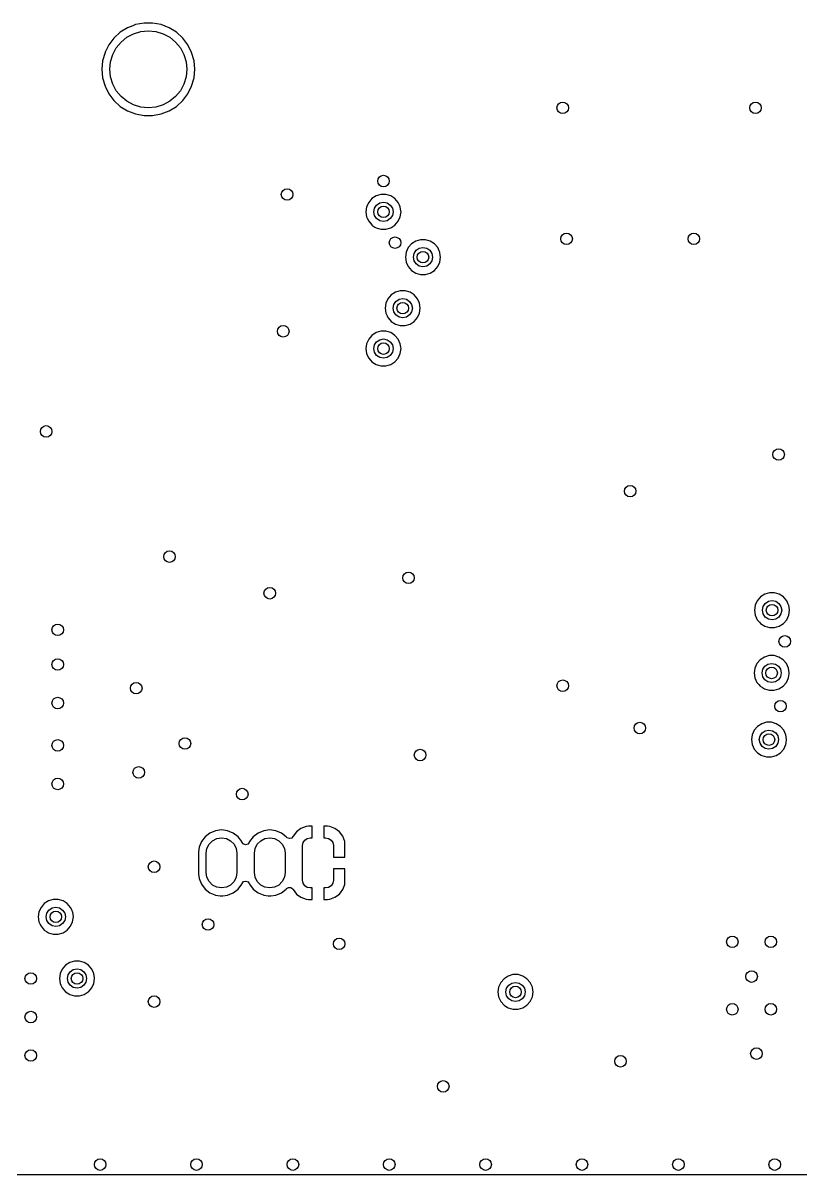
# Model space of a CAD drawing. Extents: x 100.3 to 185, y -144.7 to -85.3.
# Drawn here: x 144 to 164.18, y -144.7 to -114.8 of the extents above; entities that cross this region are included whole.
import ezdxf

# ---------------------------------------------------------------- set-up
doc = ezdxf.new("R2010")
doc.units = 0
doc.layers.add('BLACK', color=7, linetype='CONTINUOUS')

msp = doc.modelspace()

# ---------------------------------------------------------------- linework, layer by layer
at = {"layer": 'BLACK', "linetype": 'CONTINUOUS'}
for p, q in [((147.139, -114.799), (146.92, -114.84)), ((147.361, -114.799), (147.139, -114.799)), ((147.58, -114.84), (147.361, -114.799)), ((146.523, -115.038), (146.359, -115.188)), ((146.713, -114.921), (146.523, -115.038)), ((146.523, -115.038), (146.523, -115.038)), ((146.694, -115.169), (146.867, -115.076)), ((146.844, -114.87), (146.713, -114.921)), ((146.92, -114.84), (146.844, -114.87)), ((146.867, -115.076), (147.055, -115.019)), ((147.055, -115.019), (147.25, -115)), ((147.25, -115), (147.445, -115.019)), ((147.445, -115.019), (147.633, -115.076)), ((147.787, -114.921), (147.58, -114.84)), ((147.58, -114.84), (147.58, -114.84)), ((147.58, -114.84), (147.58, -114.84)), ((147.633, -115.076), (147.806, -115.169)), ((147.977, -115.038), (147.787, -114.921)), ((148.141, -115.188), (147.977, -115.038)), ((146.225, -115.365), (146.129, -115.559)), ((146.359, -115.188), (146.225, -115.365)), ((146.225, -115.365), (146.225, -115.365)), ((146.419, -115.444), (146.543, -115.293)), ((146.543, -115.293), (146.694, -115.169)), ((147.806, -115.169), (147.957, -115.293)), ((147.957, -115.293), (148.081, -115.444)), ((148.275, -115.365), (148.141, -115.188)), ((148.374, -115.564), (148.275, -115.365)), ((146.126, -115.564), (146.065, -115.778)), ((146.129, -115.559), (146.126, -115.564)), ((146.269, -115.805), (146.326, -115.617)), ((146.326, -115.617), (146.419, -115.444)), ((148.081, -115.444), (148.174, -115.617)), ((148.174, -115.617), (148.231, -115.805)), ((148.435, -115.778), (148.374, -115.564)), ((146.065, -115.778), (146.044, -116)), ((146.044, -116), (146.065, -116.222)), ((146.25, -116), (146.269, -115.805)), ((146.269, -116.195), (146.25, -116)), ((148.231, -115.805), (148.25, -116)), ((148.25, -116), (148.231, -116.195)), ((148.456, -116), (148.435, -115.778)), ((148.435, -116.222), (148.456, -116)), ((146.065, -116.222), (146.126, -116.436)), ((146.326, -116.383), (146.269, -116.195)), ((148.231, -116.195), (148.174, -116.383)), ((148.374, -116.436), (148.435, -116.222)), ((146.126, -116.436), (146.225, -116.635)), ((146.419, -116.556), (146.326, -116.383)), ((146.543, -116.707), (146.419, -116.556)), ((148.081, -116.556), (147.957, -116.707)), ((148.174, -116.383), (148.081, -116.556)), ((148.275, -116.635), (148.374, -116.436)), ((146.225, -116.635), (146.359, -116.812)), ((146.359, -116.812), (146.523, -116.962)), ((146.694, -116.831), (146.543, -116.707)), ((146.867, -116.924), (146.694, -116.831)), ((147.806, -116.831), (147.633, -116.924)), ((147.957, -116.707), (147.806, -116.831)), ((147.977, -116.962), (148.141, -116.812)), ((148.141, -116.812), (148.275, -116.635)), ((146.523, -116.962), (146.713, -117.079)), ((146.713, -117.079), (146.92, -117.16)), ((147.055, -116.981), (146.867, -116.924)), ((146.92, -117.16), (147.139, -117.2)), ((147.25, -117), (147.055, -116.981)), ((147.139, -117.2), (147.361, -117.2)), ((147.445, -116.981), (147.25, -117)), ((147.361, -117.2), (147.58, -117.16)), ((147.633, -116.924), (147.445, -116.981)), ((147.58, -117.16), (147.787, -117.079)), ((147.787, -117.079), (147.977, -116.962)), ((153.161, -119.286), (153.052, -119.356)), ((153.285, -119.249), (153.161, -119.286)), ((153.161, -119.286), (153.161, -119.286)), ((153.415, -119.249), (153.285, -119.249)), ((153.285, -119.249), (153.285, -119.249)), ((153.539, -119.286), (153.415, -119.249)), ((153.415, -119.249), (153.415, -119.249)), ((153.648, -119.356), (153.539, -119.286)), ((153.539, -119.286), (153.539, -119.286)), ((153.539, -119.286), (153.539, -119.286)), ((153.539, -119.286), (153.539, -119.286)), ((152.913, -119.572), (152.895, -119.7)), ((152.967, -119.454), (152.913, -119.572)), ((153.052, -119.356), (152.967, -119.454)), ((153.119, -119.604), (153.173, -119.523)), ((153.173, -119.523), (153.254, -119.469)), ((153.254, -119.469), (153.35, -119.45)), ((153.35, -119.45), (153.446, -119.469)), ((153.446, -119.469), (153.527, -119.523)), ((153.527, -119.523), (153.581, -119.604)), ((153.733, -119.454), (153.648, -119.356)), ((153.648, -119.356), (153.648, -119.356)), ((153.648, -119.356), (153.648, -119.356)), ((153.765, -119.524), (153.733, -119.454)), ((153.787, -119.572), (153.765, -119.524)), ((153.802, -119.68), (153.787, -119.572)), ((152.895, -119.7), (152.895, -119.7)), ((152.895, -119.7), (152.913, -119.828)), ((152.913, -119.828), (152.93, -119.864)), ((152.93, -119.864), (152.967, -119.946)), ((153.1, -119.7), (153.119, -119.604)), ((153.119, -119.796), (153.1, -119.7)), ((153.173, -119.877), (153.119, -119.796)), ((153.254, -119.931), (153.173, -119.877)), ((153.527, -119.877), (153.446, -119.931)), ((153.581, -119.796), (153.527, -119.877)), ((153.581, -119.604), (153.6, -119.7)), ((153.6, -119.7), (153.581, -119.796)), ((153.733, -119.946), (153.787, -119.828)), ((153.787, -119.828), (153.805, -119.7)), ((153.805, -119.7), (153.802, -119.68)), ((152.967, -119.946), (153.048, -120.04)), ((153.048, -120.04), (153.052, -120.044)), ((153.052, -120.044), (153.13, -120.094)), ((153.13, -120.094), (153.161, -120.114)), ((153.161, -120.114), (153.285, -120.15)), ((153.35, -119.95), (153.254, -119.931)), ((153.285, -120.15), (153.285, -120.15)), ((153.285, -120.15), (153.415, -120.15)), ((153.446, -119.931), (153.35, -119.95)), ((153.415, -120.15), (153.539, -120.114)), ((153.415, -120.15), (153.415, -120.15)), ((153.539, -120.114), (153.648, -120.044)), ((153.648, -120.044), (153.733, -119.946)), ((154.186, -120.461), (154.077, -120.531)), ((154.31, -120.424), (154.186, -120.461)), ((154.186, -120.461), (154.186, -120.461)), ((154.44, -120.424), (154.31, -120.424)), ((154.31, -120.424), (154.31, -120.424)), ((154.564, -120.461), (154.44, -120.424)), ((154.44, -120.424), (154.44, -120.424)), ((154.673, -120.531), (154.564, -120.461)), ((154.564, -120.461), (154.564, -120.461)), ((154.564, -120.461), (154.564, -120.461)), ((154.564, -120.461), (154.564, -120.461)), ((153.938, -120.747), (153.92, -120.875)), ((153.992, -120.629), (153.938, -120.747)), ((154.077, -120.531), (153.992, -120.629)), ((154.125, -120.875), (154.144, -120.779)), ((154.144, -120.779), (154.198, -120.698)), ((154.198, -120.698), (154.279, -120.644)), ((154.279, -120.644), (154.375, -120.625)), ((154.375, -120.625), (154.471, -120.644)), ((154.471, -120.644), (154.552, -120.698)), ((154.552, -120.698), (154.606, -120.779)), ((154.606, -120.779), (154.625, -120.875)), ((154.758, -120.629), (154.673, -120.531)), ((154.673, -120.531), (154.673, -120.531)), ((154.673, -120.531), (154.673, -120.531)), ((154.795, -120.711), (154.758, -120.629)), ((154.812, -120.747), (154.795, -120.711)), ((154.825, -120.836), (154.812, -120.747)), ((153.92, -120.875), (153.92, -120.875)), ((153.92, -120.875), (153.938, -121.003)), ((153.938, -121.003), (153.992, -121.121)), ((154.144, -120.971), (154.125, -120.875)), ((154.198, -121.052), (154.144, -120.971)), ((154.279, -121.106), (154.198, -121.052)), ((154.552, -121.052), (154.471, -121.106)), ((154.606, -120.971), (154.552, -121.052)), ((154.625, -120.875), (154.606, -120.971)), ((154.758, -121.121), (154.812, -121.003)), ((154.812, -121.003), (154.83, -120.875)), ((154.83, -120.875), (154.825, -120.836)), ((153.992, -121.121), (153.992, -121.121)), ((153.992, -121.121), (154.077, -121.219)), ((154.077, -121.219), (154.077, -121.219)), ((154.077, -121.219), (154.186, -121.289)), ((154.186, -121.289), (154.186, -121.289)), ((154.186, -121.289), (154.31, -121.325)), ((154.375, -121.125), (154.279, -121.106)), ((154.31, -121.325), (154.31, -121.325)), ((154.31, -121.325), (154.44, -121.325)), ((154.471, -121.106), (154.375, -121.125)), ((154.44, -121.325), (154.564, -121.289)), ((154.44, -121.325), (154.44, -121.325)), ((154.564, -121.289), (154.673, -121.219)), ((154.673, -121.219), (154.758, -121.121)), ((153.467, -121.954), (153.413, -122.072)), ((153.552, -121.856), (153.467, -121.954)), ((153.661, -121.786), (153.552, -121.856)), ((153.785, -121.749), (153.661, -121.786)), ((153.661, -121.786), (153.661, -121.786)), ((153.673, -122.023), (153.754, -121.969)), ((153.754, -121.969), (153.85, -121.95)), ((153.915, -121.749), (153.785, -121.749)), ((153.785, -121.749), (153.785, -121.749)), ((153.85, -121.95), (153.946, -121.969)), ((154.039, -121.786), (153.915, -121.749)), ((153.915, -121.749), (153.915, -121.749)), ((153.946, -121.969), (154.027, -122.023)), ((154.148, -121.856), (154.039, -121.786)), ((154.039, -121.786), (154.039, -121.786)), ((154.039, -121.786), (154.039, -121.786)), ((154.039, -121.786), (154.039, -121.786)), ((154.233, -121.954), (154.148, -121.856)), ((154.148, -121.856), (154.148, -121.856)), ((154.148, -121.856), (154.148, -121.856)), ((154.287, -122.072), (154.233, -121.954)), ((153.413, -122.072), (153.395, -122.2)), ((153.395, -122.2), (153.395, -122.2)), ((153.395, -122.2), (153.413, -122.328)), ((153.6, -122.2), (153.619, -122.104)), ((153.619, -122.296), (153.6, -122.2)), ((153.619, -122.104), (153.673, -122.023)), ((154.027, -122.023), (154.081, -122.104)), ((154.081, -122.104), (154.1, -122.2)), ((154.1, -122.2), (154.081, -122.296)), ((154.305, -122.2), (154.287, -122.072)), ((154.287, -122.328), (154.305, -122.2)), ((153.413, -122.328), (153.446, -122.399)), ((153.446, -122.399), (153.467, -122.446)), ((153.467, -122.446), (153.514, -122.5)), ((153.514, -122.5), (153.552, -122.544)), ((153.552, -122.544), (153.661, -122.614)), ((153.673, -122.377), (153.619, -122.296)), ((153.754, -122.431), (153.673, -122.377)), ((153.85, -122.45), (153.754, -122.431)), ((153.946, -122.431), (153.85, -122.45)), ((154.027, -122.377), (153.946, -122.431)), ((154.081, -122.296), (154.027, -122.377)), ((154.039, -122.614), (154.148, -122.544)), ((154.148, -122.544), (154.233, -122.446)), ((154.233, -122.446), (154.287, -122.328)), ((153.161, -122.836), (153.052, -122.906)), ((153.285, -122.8), (153.161, -122.836)), ((153.161, -122.836), (153.161, -122.836)), ((153.415, -122.8), (153.285, -122.8)), ((153.285, -122.8), (153.285, -122.8)), ((153.539, -122.836), (153.415, -122.8)), ((153.415, -122.8), (153.415, -122.8)), ((153.648, -122.906), (153.539, -122.836)), ((153.539, -122.836), (153.539, -122.836)), ((153.539, -122.836), (153.539, -122.836)), ((153.539, -122.836), (153.539, -122.836)), ((153.661, -122.614), (153.661, -122.614)), ((153.661, -122.614), (153.785, -122.65)), ((153.785, -122.65), (153.785, -122.65)), ((153.785, -122.65), (153.915, -122.65)), ((153.915, -122.65), (154.039, -122.614)), ((153.915, -122.65), (153.915, -122.65)), ((152.913, -123.122), (152.895, -123.25)), ((152.967, -123.004), (152.913, -123.122)), ((153.052, -122.906), (152.967, -123.004)), ((153.1, -123.25), (153.119, -123.154)), ((153.119, -123.154), (153.173, -123.073)), ((153.173, -123.073), (153.254, -123.019)), ((153.254, -123.019), (153.35, -123)), ((153.35, -123), (153.446, -123.019)), ((153.446, -123.019), (153.527, -123.073)), ((153.527, -123.073), (153.581, -123.154)), ((153.581, -123.154), (153.6, -123.25)), ((153.733, -123.004), (153.648, -122.906)), ((153.648, -122.906), (153.648, -122.906)), ((153.648, -122.906), (153.648, -122.906)), ((153.787, -123.122), (153.733, -123.004)), ((153.733, -123.004), (153.733, -123.004)), ((153.8, -123.211), (153.787, -123.122)), ((152.895, -123.25), (152.895, -123.25)), ((152.895, -123.25), (152.913, -123.378)), ((152.913, -123.378), (152.963, -123.486)), ((152.963, -123.486), (152.967, -123.496)), ((153.119, -123.346), (153.1, -123.25)), ((153.173, -123.427), (153.119, -123.346)), ((153.254, -123.481), (153.173, -123.427)), ((153.35, -123.5), (153.254, -123.481)), ((153.446, -123.481), (153.35, -123.5)), ((153.527, -123.427), (153.446, -123.481)), ((153.581, -123.346), (153.527, -123.427)), ((153.6, -123.25), (153.581, -123.346)), ((153.733, -123.496), (153.787, -123.378)), ((153.787, -123.378), (153.805, -123.25)), ((153.805, -123.25), (153.8, -123.211)), ((152.967, -123.496), (153.052, -123.594)), ((153.052, -123.594), (153.052, -123.594)), ((153.052, -123.594), (153.117, -123.636)), ((153.117, -123.636), (153.161, -123.664)), ((153.161, -123.664), (153.285, -123.701)), ((153.285, -123.701), (153.285, -123.701)), ((153.285, -123.701), (153.415, -123.701)), ((153.415, -123.701), (153.539, -123.664)), ((153.415, -123.701), (153.415, -123.701)), ((153.539, -123.664), (153.648, -123.594)), ((153.648, -123.594), (153.733, -123.496)), ((163.132, -129.696), (163.047, -129.794)), ((163.241, -129.626), (163.132, -129.696)), ((163.365, -129.589), (163.241, -129.626)), ((163.241, -129.626), (163.241, -129.626)), ((163.495, -129.589), (163.365, -129.589)), ((163.365, -129.589), (163.365, -129.589)), ((163.619, -129.626), (163.495, -129.589)), ((163.495, -129.589), (163.495, -129.589)), ((163.728, -129.696), (163.619, -129.626)), ((163.619, -129.626), (163.619, -129.626)), ((163.619, -129.626), (163.619, -129.626)), ((163.619, -129.626), (163.619, -129.626)), ((163.813, -129.794), (163.728, -129.696)), ((163.728, -129.696), (163.728, -129.696)), ((163.728, -129.696), (163.728, -129.696)), ((162.993, -129.912), (162.975, -130.04)), ((162.975, -130.04), (162.975, -130.04)), ((162.975, -130.04), (162.993, -130.168)), ((163.047, -129.794), (162.993, -129.912)), ((163.18, -130.04), (163.199, -129.944)), ((163.199, -130.136), (163.18, -130.04)), ((163.199, -129.944), (163.253, -129.863)), ((163.253, -129.863), (163.334, -129.809)), ((163.334, -129.809), (163.43, -129.79)), ((163.43, -129.79), (163.526, -129.809)), ((163.526, -129.809), (163.607, -129.863)), ((163.607, -129.863), (163.661, -129.944)), ((163.661, -129.944), (163.68, -130.04)), ((163.68, -130.04), (163.661, -130.136)), ((163.852, -129.88), (163.813, -129.794)), ((163.861, -129.9), (163.852, -129.88)), ((163.867, -129.912), (163.861, -129.9)), ((163.884, -130.03), (163.867, -129.912)), ((163.867, -130.168), (163.885, -130.04)), ((163.885, -130.04), (163.884, -130.03)), ((162.993, -130.168), (163.047, -130.286)), ((163.047, -130.286), (163.047, -130.286)), ((163.047, -130.286), (163.103, -130.35)), ((163.103, -130.35), (163.132, -130.384)), ((163.253, -130.217), (163.199, -130.136)), ((163.334, -130.271), (163.253, -130.217)), ((163.43, -130.29), (163.334, -130.271)), ((163.526, -130.271), (163.43, -130.29)), ((163.607, -130.217), (163.526, -130.271)), ((163.661, -130.136), (163.607, -130.217)), ((163.728, -130.384), (163.813, -130.286)), ((163.813, -130.286), (163.867, -130.168)), ((163.132, -130.384), (163.241, -130.454)), ((163.241, -130.454), (163.241, -130.454)), ((163.241, -130.454), (163.365, -130.49)), ((163.365, -130.49), (163.365, -130.49)), ((163.365, -130.49), (163.495, -130.49)), ((163.495, -130.49), (163.619, -130.454)), ((163.495, -130.49), (163.495, -130.49)), ((163.619, -130.454), (163.728, -130.384)), ((163.231, -131.256), (163.122, -131.326)), ((163.355, -131.219), (163.231, -131.256)), ((163.231, -131.256), (163.231, -131.256)), ((163.485, -131.219), (163.355, -131.219)), ((163.355, -131.219), (163.355, -131.219)), ((163.609, -131.256), (163.485, -131.219)), ((163.485, -131.219), (163.485, -131.219)), ((163.718, -131.326), (163.609, -131.256)), ((163.609, -131.256), (163.609, -131.256)), ((163.609, -131.256), (163.609, -131.256)), ((163.609, -131.256), (163.609, -131.256)), ((162.983, -131.542), (162.965, -131.67)), ((163.037, -131.424), (162.983, -131.542)), ((163.122, -131.326), (163.037, -131.424)), ((163.189, -131.574), (163.243, -131.493)), ((163.243, -131.493), (163.324, -131.439)), ((163.324, -131.439), (163.42, -131.42)), ((163.42, -131.42), (163.516, -131.439)), ((163.516, -131.439), (163.597, -131.493)), ((163.597, -131.493), (163.651, -131.574)), ((163.803, -131.424), (163.718, -131.326)), ((163.718, -131.326), (163.718, -131.326)), ((163.718, -131.326), (163.718, -131.326)), ((163.857, -131.542), (163.803, -131.424)), ((163.875, -131.67), (163.857, -131.542)), ((163.857, -131.542), (163.857, -131.542)), ((162.965, -131.67), (162.965, -131.67)), ((162.965, -131.67), (162.983, -131.798)), ((162.983, -131.798), (163.037, -131.916)), ((163.17, -131.67), (163.189, -131.574)), ((163.189, -131.766), (163.17, -131.67)), ((163.243, -131.847), (163.189, -131.766)), ((163.324, -131.901), (163.243, -131.847)), ((163.597, -131.847), (163.516, -131.901)), ((163.651, -131.766), (163.597, -131.847)), ((163.651, -131.574), (163.67, -131.67)), ((163.67, -131.67), (163.651, -131.766)), ((163.803, -131.916), (163.857, -131.798)), ((163.857, -131.798), (163.872, -131.69)), ((163.872, -131.69), (163.875, -131.67)), ((163.875, -131.67), (163.875, -131.67)), ((163.037, -131.916), (163.037, -131.916)), ((163.037, -131.916), (163.086, -131.972)), ((163.086, -131.972), (163.122, -132.014)), ((163.122, -132.014), (163.179, -132.051)), ((163.179, -132.051), (163.231, -132.084)), ((163.231, -132.084), (163.355, -132.12)), ((163.42, -131.92), (163.324, -131.901)), ((163.355, -132.12), (163.355, -132.12)), ((163.355, -132.12), (163.485, -132.12)), ((163.516, -131.901), (163.42, -131.92)), ((163.485, -132.12), (163.609, -132.084)), ((163.485, -132.12), (163.485, -132.12)), ((163.609, -132.084), (163.718, -132.014)), ((163.718, -132.014), (163.803, -131.916)), ((163.052, -133.056), (162.967, -133.154)), ((163.161, -132.986), (163.052, -133.056)), ((163.285, -132.95), (163.161, -132.986)), ((163.161, -132.986), (163.161, -132.986)), ((163.415, -132.95), (163.285, -132.95)), ((163.285, -132.95), (163.285, -132.95)), ((163.539, -132.986), (163.415, -132.95)), ((163.415, -132.95), (163.415, -132.95)), ((163.648, -133.056), (163.539, -132.986)), ((163.539, -132.986), (163.539, -132.986)), ((163.539, -132.986), (163.539, -132.986)), ((163.539, -132.986), (163.539, -132.986)), ((163.733, -133.154), (163.648, -133.056)), ((163.648, -133.056), (163.648, -133.056)), ((163.648, -133.056), (163.648, -133.056)), ((162.913, -133.272), (162.895, -133.4)), ((162.967, -133.154), (162.913, -133.272)), ((163.1, -133.4), (163.119, -133.304)), ((163.119, -133.304), (163.173, -133.223)), ((163.173, -133.223), (163.254, -133.169)), ((163.254, -133.169), (163.35, -133.15)), ((163.35, -133.15), (163.446, -133.169)), ((163.446, -133.169), (163.527, -133.223)), ((163.527, -133.223), (163.581, -133.304)), ((163.581, -133.304), (163.6, -133.4)), ((163.787, -133.272), (163.733, -133.154)), ((163.733, -133.154), (163.733, -133.154)), ((163.805, -133.4), (163.787, -133.272)), ((162.895, -133.4), (162.895, -133.4)), ((162.895, -133.4), (162.913, -133.528)), ((162.913, -133.528), (162.967, -133.646)), ((162.967, -133.646), (162.967, -133.646)), ((162.967, -133.646), (163.052, -133.744)), ((163.119, -133.496), (163.1, -133.4)), ((163.173, -133.577), (163.119, -133.496)), ((163.254, -133.631), (163.173, -133.577)), ((163.35, -133.65), (163.254, -133.631)), ((163.446, -133.631), (163.35, -133.65)), ((163.527, -133.577), (163.446, -133.631)), ((163.581, -133.496), (163.527, -133.577)), ((163.6, -133.4), (163.581, -133.496)), ((163.648, -133.744), (163.733, -133.646)), ((163.733, -133.646), (163.787, -133.528)), ((163.787, -133.528), (163.794, -133.48)), ((163.794, -133.48), (163.805, -133.4)), ((163.805, -133.4), (163.805, -133.4)), ((163.052, -133.744), (163.052, -133.744)), ((163.052, -133.744), (163.144, -133.803)), ((163.144, -133.803), (163.161, -133.814)), ((163.161, -133.814), (163.285, -133.85)), ((163.285, -133.85), (163.285, -133.85)), ((163.285, -133.85), (163.415, -133.85)), ((163.415, -133.85), (163.539, -133.814)), ((163.415, -133.85), (163.415, -133.85)), ((163.539, -133.814), (163.648, -133.744)), ((149.15, -135.744), (148.993, -135.765)), ((149.307, -135.765), (149.15, -135.744)), ((149.15, -135.744), (149.15, -135.744)), ((150.4, -135.744), (150.243, -135.765)), ((150.557, -135.765), (150.4, -135.744)), ((150.4, -135.744), (150.4, -135.744)), ((151.208, -135.707), (151.093, -135.793)), ((151.343, -135.656), (151.208, -135.707)), ((151.208, -135.707), (151.208, -135.707)), ((151.402, -135.65), (151.343, -135.656)), ((151.343, -135.656), (151.343, -135.656)), ((151.5, -135.65), (151.402, -135.65)), ((151.5, -135.95), (151.5, -135.65)), ((151.5, -135.65), (151.5, -135.65)), ((151.8, -135.65), (151.8, -135.95)), ((151.898, -135.65), (151.8, -135.65)), ((151.8, -135.65), (151.8, -135.65)), ((151.957, -135.656), (151.898, -135.65)), ((152.092, -135.707), (151.957, -135.656)), ((151.957, -135.656), (151.957, -135.656)), ((152.207, -135.793), (152.092, -135.707)), ((152.092, -135.707), (152.092, -135.707)), ((148.625, -136.047), (148.565, -136.193)), ((148.722, -135.922), (148.625, -136.047)), ((148.625, -136.047), (148.625, -136.047)), ((148.847, -135.825), (148.722, -135.922)), ((148.722, -135.922), (148.722, -135.922)), ((148.826, -136.115), (148.915, -136.026)), ((148.993, -135.765), (148.847, -135.825)), ((148.847, -135.825), (148.847, -135.825)), ((148.915, -136.026), (149.026, -135.97)), ((148.993, -135.765), (148.993, -135.765)), ((149.026, -135.97), (149.15, -135.95)), ((149.15, -135.95), (149.274, -135.97)), ((149.274, -135.97), (149.385, -136.026)), ((149.453, -135.825), (149.307, -135.765)), ((149.307, -135.765), (149.307, -135.765)), ((149.385, -136.026), (149.474, -136.115)), ((149.578, -135.922), (149.453, -135.825)), ((149.675, -136.047), (149.578, -135.922)), ((149.578, -135.922), (149.578, -135.922)), ((149.578, -135.922), (149.578, -135.922)), ((149.679, -136.059), (149.675, -136.047)), ((149.875, -136.047), (149.866, -136.069)), ((149.972, -135.922), (149.875, -136.047)), ((150.097, -135.825), (149.972, -135.922)), ((149.972, -135.922), (149.972, -135.922)), ((150.076, -136.115), (150.165, -136.026)), ((150.243, -135.765), (150.097, -135.825)), ((150.097, -135.825), (150.097, -135.825)), ((150.165, -136.026), (150.276, -135.97)), ((150.243, -135.765), (150.243, -135.765)), ((150.276, -135.97), (150.4, -135.95)), ((150.4, -135.95), (150.524, -135.97)), ((150.524, -135.97), (150.635, -136.026)), ((150.703, -135.825), (150.557, -135.765)), ((150.557, -135.765), (150.557, -135.765)), ((150.635, -136.026), (150.724, -136.115)), ((150.828, -135.922), (150.703, -135.825)), ((150.836, -135.932), (150.828, -135.922)), ((150.828, -135.922), (150.828, -135.922)), ((150.828, -135.922), (150.828, -135.922)), ((150.828, -135.922), (150.828, -135.922)), ((150.828, -135.922), (150.828, -135.922)), ((150.853, -135.949), (150.836, -135.932)), ((150.91, -135.97), (150.853, -135.949)), ((150.969, -135.954), (150.91, -135.97)), ((151.002, -135.913), (150.969, -135.954)), ((151.003, -135.914), (151.002, -135.913)), ((151.007, -135.908), (151.003, -135.914)), ((151.093, -135.793), (151.007, -135.908)), ((151.093, -135.793), (151.093, -135.793)), ((151.265, -136.073), (151.309, -136.009)), ((151.309, -136.009), (151.373, -135.965)), ((151.373, -135.965), (151.45, -135.95)), ((151.45, -135.95), (151.5, -135.95)), ((151.8, -135.95), (151.85, -135.95)), ((151.85, -135.95), (151.927, -135.965)), ((151.927, -135.965), (151.991, -136.009)), ((151.991, -136.009), (152.035, -136.073)), ((152.293, -135.908), (152.207, -135.793)), ((152.207, -135.793), (152.207, -135.793)), ((152.344, -136.043), (152.293, -135.908)), ((152.293, -135.908), (152.293, -135.908)), ((152.35, -136.102), (152.344, -136.043)), ((152.344, -136.043), (152.344, -136.043)), ((148.565, -136.193), (148.549, -136.311)), ((148.549, -136.311), (148.549, -136.889)), ((148.565, -136.193), (148.565, -136.193)), ((148.75, -136.35), (148.77, -136.226)), ((148.77, -136.226), (148.826, -136.115)), ((149.474, -136.115), (149.53, -136.226)), ((149.53, -136.226), (149.55, -136.35)), ((149.684, -136.069), (149.679, -136.059)), ((149.711, -136.106), (149.684, -136.069)), ((149.767, -136.13), (149.711, -136.106)), ((149.827, -136.115), (149.767, -136.13)), ((149.866, -136.069), (149.827, -136.115)), ((150, -136.35), (150.02, -136.226)), ((150.02, -136.226), (150.076, -136.115)), ((150.724, -136.115), (150.78, -136.226)), ((150.78, -136.226), (150.8, -136.35)), ((151.25, -136.15), (151.265, -136.073)), ((151.25, -137.05), (151.25, -136.15)), ((152.035, -136.073), (152.05, -136.15)), ((152.05, -136.15), (152.05, -136.45)), ((152.35, -136.45), (152.35, -136.102)), ((148.75, -136.85), (148.75, -136.35)), ((149.55, -136.35), (149.55, -136.85)), ((150, -136.85), (150, -136.35)), ((150.8, -136.35), (150.8, -136.85)), ((152.05, -136.45), (152.35, -136.45)), ((152.35, -136.45), (152.35, -136.45)), ((148.549, -136.889), (148.565, -137.007)), ((148.77, -136.974), (148.75, -136.85)), ((149.55, -136.85), (149.53, -136.974)), ((150.02, -136.974), (150, -136.85)), ((150.8, -136.85), (150.78, -136.974)), ((152.35, -136.75), (152.05, -136.75)), ((152.05, -136.75), (152.05, -137.05)), ((152.35, -137.098), (152.35, -136.75)), ((152.35, -136.75), (152.35, -136.75)), ((148.565, -137.007), (148.565, -137.007)), ((148.565, -137.007), (148.625, -137.153)), ((148.625, -137.153), (148.625, -137.153)), ((148.625, -137.153), (148.722, -137.278)), ((148.826, -137.085), (148.77, -136.974)), ((148.915, -137.174), (148.826, -137.085)), ((149.026, -137.23), (148.915, -137.174)), ((149.15, -137.25), (149.026, -137.23)), ((149.274, -137.23), (149.15, -137.25)), ((149.385, -137.174), (149.274, -137.23)), ((149.474, -137.085), (149.385, -137.174)), ((149.53, -136.974), (149.474, -137.085)), ((149.578, -137.278), (149.675, -137.153)), ((149.675, -137.153), (149.679, -137.142)), ((149.679, -137.142), (149.684, -137.131)), ((149.684, -137.131), (149.723, -137.085)), ((149.723, -137.085), (149.783, -137.07)), ((149.783, -137.07), (149.839, -137.094)), ((149.839, -137.094), (149.866, -137.131)), ((149.866, -137.131), (149.875, -137.153)), ((149.875, -137.153), (149.875, -137.153)), ((149.875, -137.153), (149.972, -137.278)), ((150.076, -137.085), (150.02, -136.974)), ((150.165, -137.174), (150.076, -137.085)), ((150.276, -137.23), (150.165, -137.174)), ((150.4, -137.25), (150.276, -137.23)), ((150.524, -137.23), (150.4, -137.25)), ((150.635, -137.174), (150.524, -137.23)), ((150.724, -137.085), (150.635, -137.174)), ((150.78, -136.974), (150.724, -137.085)), ((150.836, -137.268), (150.886, -137.234)), ((150.886, -137.234), (150.948, -137.235)), ((150.948, -137.235), (150.996, -137.272)), ((151.265, -137.127), (151.25, -137.05)), ((151.309, -137.191), (151.265, -137.127)), ((151.373, -137.235), (151.309, -137.191)), ((151.45, -137.25), (151.373, -137.235)), ((151.927, -137.235), (151.85, -137.25)), ((151.991, -137.191), (151.927, -137.235)), ((152.035, -137.127), (151.991, -137.191)), ((152.05, -137.05), (152.035, -137.127)), ((152.293, -137.292), (152.344, -137.157)), ((152.344, -137.157), (152.35, -137.098)), ((152.344, -137.157), (152.344, -137.157)), ((148.722, -137.278), (148.722, -137.278)), ((148.722, -137.278), (148.847, -137.375)), ((148.847, -137.375), (148.847, -137.375)), ((148.847, -137.375), (148.847, -137.375)), ((148.847, -137.375), (148.976, -137.428)), ((148.976, -137.428), (148.993, -137.435)), ((148.993, -137.435), (149.111, -137.451)), ((149.111, -137.451), (149.15, -137.456)), ((149.15, -137.456), (149.181, -137.452)), ((149.15, -137.456), (149.15, -137.456)), ((149.15, -137.456), (149.15, -137.456)), ((149.181, -137.452), (149.307, -137.435)), ((149.307, -137.435), (149.453, -137.375)), ((149.453, -137.375), (149.578, -137.278)), ((149.972, -137.278), (149.972, -137.278)), ((149.972, -137.278), (150.097, -137.375)), ((150.097, -137.375), (150.097, -137.375)), ((150.097, -137.375), (150.097, -137.375)), ((150.097, -137.375), (150.226, -137.428)), ((150.226, -137.428), (150.243, -137.435)), ((150.243, -137.435), (150.361, -137.451)), ((150.361, -137.451), (150.4, -137.456)), ((150.4, -137.456), (150.431, -137.452)), ((150.4, -137.456), (150.4, -137.456)), ((150.4, -137.456), (150.4, -137.456)), ((150.431, -137.452), (150.557, -137.435)), ((150.557, -137.435), (150.703, -137.375)), ((150.703, -137.375), (150.828, -137.278)), ((150.828, -137.278), (150.836, -137.268)), ((150.996, -137.272), (151.003, -137.286)), ((151.003, -137.286), (151.003, -137.286)), ((151.003, -137.286), (151.007, -137.292)), ((151.007, -137.292), (151.093, -137.407)), ((151.093, -137.407), (151.093, -137.407)), ((151.093, -137.407), (151.208, -137.493)), ((151.208, -137.493), (151.208, -137.493)), ((151.208, -137.493), (151.343, -137.544)), ((151.343, -137.544), (151.343, -137.544)), ((151.343, -137.544), (151.402, -137.55)), ((151.5, -137.25), (151.45, -137.25)), ((151.5, -137.55), (151.5, -137.25)), ((151.85, -137.25), (151.8, -137.25)), ((151.8, -137.25), (151.8, -137.55)), ((151.898, -137.55), (151.957, -137.544)), ((151.957, -137.544), (152.092, -137.493)), ((151.957, -137.544), (151.957, -137.544)), ((152.092, -137.493), (152.207, -137.407)), ((152.092, -137.493), (152.092, -137.493)), ((152.207, -137.407), (152.293, -137.292)), ((152.207, -137.407), (152.207, -137.407)), ((152.293, -137.292), (152.293, -137.292)), ((144.467, -137.754), (144.413, -137.872)), ((144.552, -137.656), (144.467, -137.754)), ((144.661, -137.586), (144.552, -137.656)), ((144.619, -137.904), (144.673, -137.823)), ((144.785, -137.549), (144.661, -137.586)), ((144.661, -137.586), (144.661, -137.586)), ((144.673, -137.823), (144.754, -137.769)), ((144.754, -137.769), (144.85, -137.75)), ((144.915, -137.549), (144.785, -137.549)), ((144.785, -137.549), (144.785, -137.549)), ((144.85, -137.75), (144.946, -137.769)), ((145.039, -137.586), (144.915, -137.549)), ((144.915, -137.549), (144.915, -137.549)), ((144.946, -137.769), (145.027, -137.823)), ((145.027, -137.823), (145.081, -137.904)), ((145.148, -137.656), (145.039, -137.586)), ((145.039, -137.586), (145.039, -137.586)), ((145.039, -137.586), (145.039, -137.586)), ((145.039, -137.586), (145.039, -137.586)), ((145.233, -137.754), (145.148, -137.656)), ((145.148, -137.656), (145.148, -137.656)), ((145.148, -137.656), (145.148, -137.656)), ((145.27, -137.836), (145.233, -137.754)), ((145.287, -137.872), (145.27, -137.836)), ((151.402, -137.55), (151.5, -137.55)), ((151.5, -137.55), (151.5, -137.55)), ((151.8, -137.55), (151.8, -137.55)), ((151.8, -137.55), (151.898, -137.55)), ((144.413, -137.872), (144.395, -138)), ((144.395, -138), (144.395, -138)), ((144.395, -138), (144.413, -138.128)), ((144.413, -138.128), (144.437, -138.181)), ((144.6, -138), (144.619, -137.904)), ((144.619, -138.096), (144.6, -138)), ((144.673, -138.177), (144.619, -138.096)), ((145.081, -138.096), (145.027, -138.177)), ((145.081, -137.904), (145.1, -138)), ((145.1, -138), (145.081, -138.096)), ((145.233, -138.246), (145.287, -138.128)), ((145.288, -137.882), (145.287, -137.872)), ((145.287, -138.128), (145.305, -138)), ((145.305, -138), (145.288, -137.882)), ((144.437, -138.181), (144.467, -138.246)), ((144.467, -138.246), (144.552, -138.344)), ((144.552, -138.344), (144.552, -138.344)), ((144.552, -138.344), (144.605, -138.378)), ((144.605, -138.378), (144.661, -138.414)), ((144.661, -138.414), (144.785, -138.451)), ((144.754, -138.231), (144.673, -138.177)), ((144.85, -138.25), (144.754, -138.231)), ((144.946, -138.231), (144.85, -138.25)), ((144.915, -138.451), (145.039, -138.414)), ((145.027, -138.177), (144.946, -138.231)), ((145.039, -138.414), (145.148, -138.344)), ((145.148, -138.344), (145.233, -138.246)), ((144.785, -138.451), (144.785, -138.451)), ((144.785, -138.451), (144.915, -138.451)), ((144.915, -138.451), (144.915, -138.451)), ((145.102, -139.256), (145.017, -139.354)), ((145.211, -139.186), (145.102, -139.256)), ((145.335, -139.149), (145.211, -139.186)), ((145.211, -139.186), (145.211, -139.186)), ((145.465, -139.149), (145.335, -139.149)), ((145.335, -139.149), (145.335, -139.149)), ((145.589, -139.186), (145.465, -139.149)), ((145.465, -139.149), (145.465, -139.149)), ((145.698, -139.256), (145.589, -139.186)), ((145.589, -139.186), (145.589, -139.186)), ((145.589, -139.186), (145.589, -139.186)), ((145.589, -139.186), (145.589, -139.186)), ((145.783, -139.354), (145.698, -139.256)), ((145.698, -139.256), (145.698, -139.256)), ((145.698, -139.256), (145.698, -139.256)), ((144.963, -139.472), (144.945, -139.6)), ((144.945, -139.6), (144.945, -139.6)), ((144.945, -139.6), (144.963, -139.728)), ((145.017, -139.354), (144.963, -139.472)), ((145.15, -139.6), (145.169, -139.504)), ((145.169, -139.696), (145.15, -139.6)), ((145.169, -139.504), (145.223, -139.423)), ((145.223, -139.423), (145.304, -139.369)), ((145.304, -139.369), (145.4, -139.35)), ((145.4, -139.35), (145.496, -139.369)), ((145.496, -139.369), (145.577, -139.423)), ((145.577, -139.423), (145.631, -139.504)), ((145.631, -139.504), (145.65, -139.6)), ((145.65, -139.6), (145.631, -139.696)), ((145.83, -139.456), (145.783, -139.354)), ((145.837, -139.472), (145.83, -139.456)), ((145.852, -139.581), (145.837, -139.472)), ((145.837, -139.728), (145.855, -139.6)), ((145.855, -139.6), (145.852, -139.581)), ((156.477, -139.606), (156.392, -139.704)), ((156.586, -139.536), (156.477, -139.606)), ((156.71, -139.499), (156.586, -139.536)), ((156.586, -139.536), (156.586, -139.536)), ((156.84, -139.499), (156.71, -139.499)), ((156.71, -139.499), (156.71, -139.499)), ((156.964, -139.536), (156.84, -139.499)), ((156.84, -139.499), (156.84, -139.499)), ((157.073, -139.606), (156.964, -139.536)), ((156.964, -139.536), (156.964, -139.536)), ((156.964, -139.536), (156.964, -139.536)), ((156.964, -139.536), (156.964, -139.536)), ((157.158, -139.704), (157.073, -139.606)), ((157.073, -139.606), (157.073, -139.606)), ((157.073, -139.606), (157.073, -139.606)), ((144.963, -139.728), (144.983, -139.772)), ((144.983, -139.772), (145.017, -139.846)), ((145.017, -139.846), (145.102, -139.944)), ((145.223, -139.777), (145.169, -139.696)), ((145.304, -139.831), (145.223, -139.777)), ((145.4, -139.85), (145.304, -139.831)), ((145.496, -139.831), (145.4, -139.85)), ((145.577, -139.777), (145.496, -139.831)), ((145.631, -139.696), (145.577, -139.777)), ((145.698, -139.944), (145.783, -139.846)), ((145.783, -139.846), (145.837, -139.728)), ((156.338, -139.822), (156.32, -139.95)), ((156.392, -139.704), (156.338, -139.822)), ((156.525, -139.95), (156.544, -139.854)), ((156.544, -139.854), (156.598, -139.773)), ((156.598, -139.773), (156.679, -139.719)), ((156.679, -139.719), (156.775, -139.7)), ((156.775, -139.7), (156.871, -139.719)), ((156.871, -139.719), (156.952, -139.773)), ((156.952, -139.773), (157.006, -139.854)), ((157.006, -139.854), (157.025, -139.95)), ((157.189, -139.772), (157.158, -139.704)), ((157.212, -139.822), (157.189, -139.772)), ((157.223, -139.9), (157.212, -139.822)), ((157.23, -139.95), (157.223, -139.9)), ((145.102, -139.944), (145.102, -139.944)), ((145.102, -139.944), (145.189, -140)), ((145.189, -140), (145.211, -140.014)), ((145.211, -140.014), (145.335, -140.05)), ((145.335, -140.05), (145.335, -140.05)), ((145.335, -140.05), (145.465, -140.05)), ((145.465, -140.05), (145.589, -140.014)), ((145.465, -140.05), (145.465, -140.05)), ((145.589, -140.014), (145.689, -139.95)), ((145.689, -139.95), (145.698, -139.944)), ((156.32, -139.95), (156.32, -139.95)), ((156.32, -139.95), (156.338, -140.078)), ((156.338, -140.078), (156.369, -140.146)), ((156.369, -140.146), (156.392, -140.196)), ((156.392, -140.196), (156.477, -140.294)), ((156.544, -140.046), (156.525, -139.95)), ((156.598, -140.127), (156.544, -140.046)), ((156.679, -140.181), (156.598, -140.127)), ((156.775, -140.2), (156.679, -140.181)), ((156.871, -140.181), (156.775, -140.2)), ((156.952, -140.127), (156.871, -140.181)), ((157.006, -140.046), (156.952, -140.127)), ((157.025, -139.95), (157.006, -140.046)), ((157.073, -140.294), (157.158, -140.196)), ((157.158, -140.196), (157.212, -140.078)), ((157.212, -140.078), (157.23, -139.95)), ((156.477, -140.294), (156.477, -140.294)), ((156.477, -140.294), (156.565, -140.35)), ((156.565, -140.35), (156.586, -140.364)), ((156.586, -140.364), (156.71, -140.4)), ((156.71, -140.4), (156.71, -140.4)), ((156.71, -140.4), (156.84, -140.4)), ((156.84, -140.4), (156.964, -140.364)), ((156.84, -140.4), (156.84, -140.4)), ((156.964, -140.364), (157.073, -140.294)), ((183.282, -144.7), (106.048, -144.7))]:
    msp.add_line(p, q, dxfattribs=at)
at = {"layer": 'BLACK'}
for centre in [(158, -117), (163, -117), (153.35, -118.9), (150.85, -119.25), (153.35, -119.7), (153.65, -120.5), (158.1, -120.4), (161.4, -120.4), (154.375, -120.875), (153.85, -122.2), (150.75, -122.8), (153.35, -123.25), (144.6, -125.4), (163.6, -126), (159.75, -126.95), (147.8, -128.65), (154, -129.2), (150.4, -129.6), (163.43, -130.04), (144.9, -130.55), (163.76, -130.85), (144.9, -131.45), (163.42, -131.67), (158, -132), (146.936, -132.064), (144.9, -132.45), (163.65, -132.53), (160, -133.1), (148.2, -133.5), (163.35, -133.4), (144.9, -133.55), (154.3, -133.8), (147, -134.25), (144.9, -134.55), (149.686, -134.814), (147.4, -136.7), (144.85, -138), (148.8, -138.2), (152.2, -138.7), (162.4, -138.65), (163.4, -138.65), (144.2, -139.6), (145.4, -139.6), (162.9, -139.55), (156.775, -139.95), (147.4, -140.2), (144.2, -140.6), (162.4, -140.4), (163.4, -140.4), (163.025, -141.55), (144.2, -141.6), (159.5, -141.75), (154.9, -142.4), (146, -144.43), (148.5, -144.43), (151, -144.43), (153.5, -144.43), (156, -144.43), (158.5, -144.43), (161, -144.43), (163.5, -144.43)]:
    msp.add_circle(centre, 0.15, dxfattribs=at)

doc.saveas('drawing.dxf')
